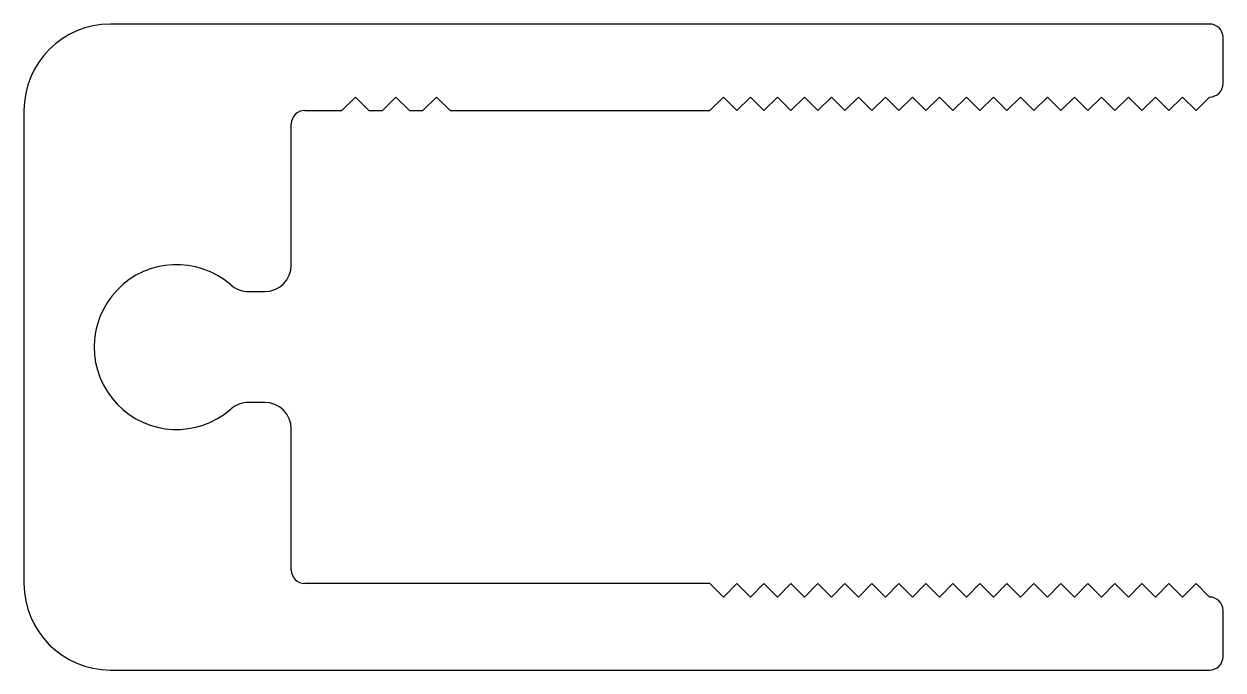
# Model space of a CAD drawing. Extents: x -11.7 to 10.5, y 0.2 to 12.2.
import ezdxf

# ---------------------------------------------------------------- set-up
doc = ezdxf.new("R2010")
doc.units = 0
doc.layers.get('0').update_dxf_attribs({"linetype": 'CONTINUOUS'})

msp = doc.modelspace()

# ---------------------------------------------------------------- linework, layer by layer
at = {"color": 7}
for p, q in [((10.202, 12.15), (-10.148, 12.15)), ((10.452, 11.05), (10.452, 11.9)), ((-5.86, 10.55), (-5.61, 10.8)), ((-5.61, 10.8), (-5.36, 10.55)), ((-5.11, 10.55), (-4.86, 10.8)), ((-4.86, 10.8), (-4.61, 10.55)), ((-4.36, 10.55), (-4.11, 10.8)), ((-4.11, 10.8), (-3.86, 10.55)), ((0.952, 10.55), (1.202, 10.8)), ((1.202, 10.8), (1.452, 10.55)), ((1.452, 10.55), (1.702, 10.8)), ((1.702, 10.8), (1.952, 10.55)), ((1.952, 10.55), (2.202, 10.8)), ((2.202, 10.8), (2.452, 10.55)), ((2.452, 10.55), (2.702, 10.8)), ((2.702, 10.8), (2.952, 10.55)), ((2.952, 10.55), (3.202, 10.8)), ((3.202, 10.8), (3.452, 10.55)), ((3.452, 10.55), (3.702, 10.8)), ((3.702, 10.8), (3.952, 10.55)), ((3.952, 10.55), (4.202, 10.8)), ((4.202, 10.8), (4.452, 10.55)), ((4.452, 10.55), (4.702, 10.8)), ((4.702, 10.8), (4.952, 10.55)), ((4.952, 10.55), (5.202, 10.8)), ((5.202, 10.8), (5.452, 10.55)), ((5.452, 10.55), (5.702, 10.8)), ((5.702, 10.8), (5.952, 10.55)), ((5.952, 10.55), (6.202, 10.8)), ((6.202, 10.8), (6.452, 10.55)), ((6.452, 10.55), (6.702, 10.8)), ((6.702, 10.8), (6.952, 10.55)), ((6.952, 10.55), (7.202, 10.8)), ((7.202, 10.8), (7.452, 10.55)), ((7.452, 10.55), (7.702, 10.8)), ((7.702, 10.8), (7.952, 10.55)), ((7.952, 10.55), (8.202, 10.8)), ((8.202, 10.8), (8.452, 10.55)), ((8.452, 10.55), (8.702, 10.8)), ((8.702, 10.8), (8.952, 10.55)), ((8.952, 10.55), (9.202, 10.8)), ((9.202, 10.8), (9.452, 10.55)), ((9.452, 10.55), (9.702, 10.8)), ((9.702, 10.8), (9.952, 10.55)), ((9.952, 10.55), (10.202, 10.8)), ((10.202, 10.8), (10.202, 10.8)), ((-11.748, 10.55), (-11.748, 1.8)), ((-6.548, 10.55), (-5.86, 10.55)), ((-5.36, 10.55), (-5.11, 10.55)), ((-4.61, 10.55), (-4.36, 10.55)), ((-3.86, 10.55), (0.952, 10.55)), ((-6.798, 7.698), (-6.798, 10.3)), ((-7.591, 7.2), (-7.296, 7.2)), ((-7.296, 5.15), (-7.591, 5.15)), ((-6.798, 2.05), (-6.798, 4.653)), ((0.952, 1.8), (-6.548, 1.8)), ((1.202, 1.55), (0.952, 1.8)), ((1.452, 1.8), (1.202, 1.55)), ((1.702, 1.55), (1.452, 1.8)), ((1.952, 1.8), (1.702, 1.55)), ((2.202, 1.55), (1.952, 1.8)), ((2.452, 1.8), (2.202, 1.55)), ((2.702, 1.55), (2.452, 1.8)), ((2.952, 1.8), (2.702, 1.55)), ((3.202, 1.55), (2.952, 1.8)), ((3.452, 1.8), (3.202, 1.55)), ((3.702, 1.55), (3.452, 1.8)), ((3.952, 1.8), (3.702, 1.55)), ((4.202, 1.55), (3.952, 1.8)), ((4.452, 1.8), (4.202, 1.55)), ((4.702, 1.55), (4.452, 1.8)), ((4.952, 1.8), (4.702, 1.55)), ((5.202, 1.55), (4.952, 1.8)), ((5.452, 1.8), (5.202, 1.55)), ((5.702, 1.55), (5.452, 1.8)), ((5.952, 1.8), (5.702, 1.55)), ((6.202, 1.55), (5.952, 1.8)), ((6.452, 1.8), (6.202, 1.55)), ((6.702, 1.55), (6.452, 1.8)), ((6.952, 1.8), (6.702, 1.55)), ((7.202, 1.55), (6.952, 1.8)), ((7.452, 1.8), (7.202, 1.55)), ((7.702, 1.55), (7.452, 1.8)), ((7.952, 1.8), (7.702, 1.55)), ((8.202, 1.55), (7.952, 1.8)), ((8.452, 1.8), (8.202, 1.55)), ((8.702, 1.55), (8.452, 1.8)), ((8.952, 1.8), (8.702, 1.55)), ((9.202, 1.55), (8.952, 1.8)), ((9.452, 1.8), (9.202, 1.55)), ((9.702, 1.55), (9.452, 1.8)), ((9.952, 1.8), (9.702, 1.55)), ((10.202, 1.55), (9.952, 1.8)), ((10.202, 1.55), (10.202, 1.55)), ((10.452, 0.45), (10.452, 1.3)), ((-10.148, 0.2), (10.202, 0.2))]:
    msp.add_line(p, q, dxfattribs=at)
for centre, radius, start, end in [((-10.148, 10.55), 1.6, 90, 180), ((10.202, 11.9), 0.25, 0, 90), ((10.202, 11.05), 0.25, 270, 0), ((-6.548, 10.3), 0.25, 90, 180), ((-8.923, 6.175), 1.525, 48.8361, 311.1639), ((-7.296, 7.698), 0.498, 270, 0), ((-7.591, 7.698), 0.498, 228.8361, 270), ((-7.591, 4.653), 0.498, 90, 131.1639), ((-7.296, 4.653), 0.498, 360, 90), ((-6.548, 2.05), 0.25, 180, 270), ((-10.148, 1.8), 1.6, 180, 270), ((10.202, 1.3), 0.25, 0, 90), ((10.202, 0.45), 0.25, 270, 0)]:
    msp.add_arc(centre, radius, start, end, dxfattribs=at)

doc.saveas('drawing.dxf')
